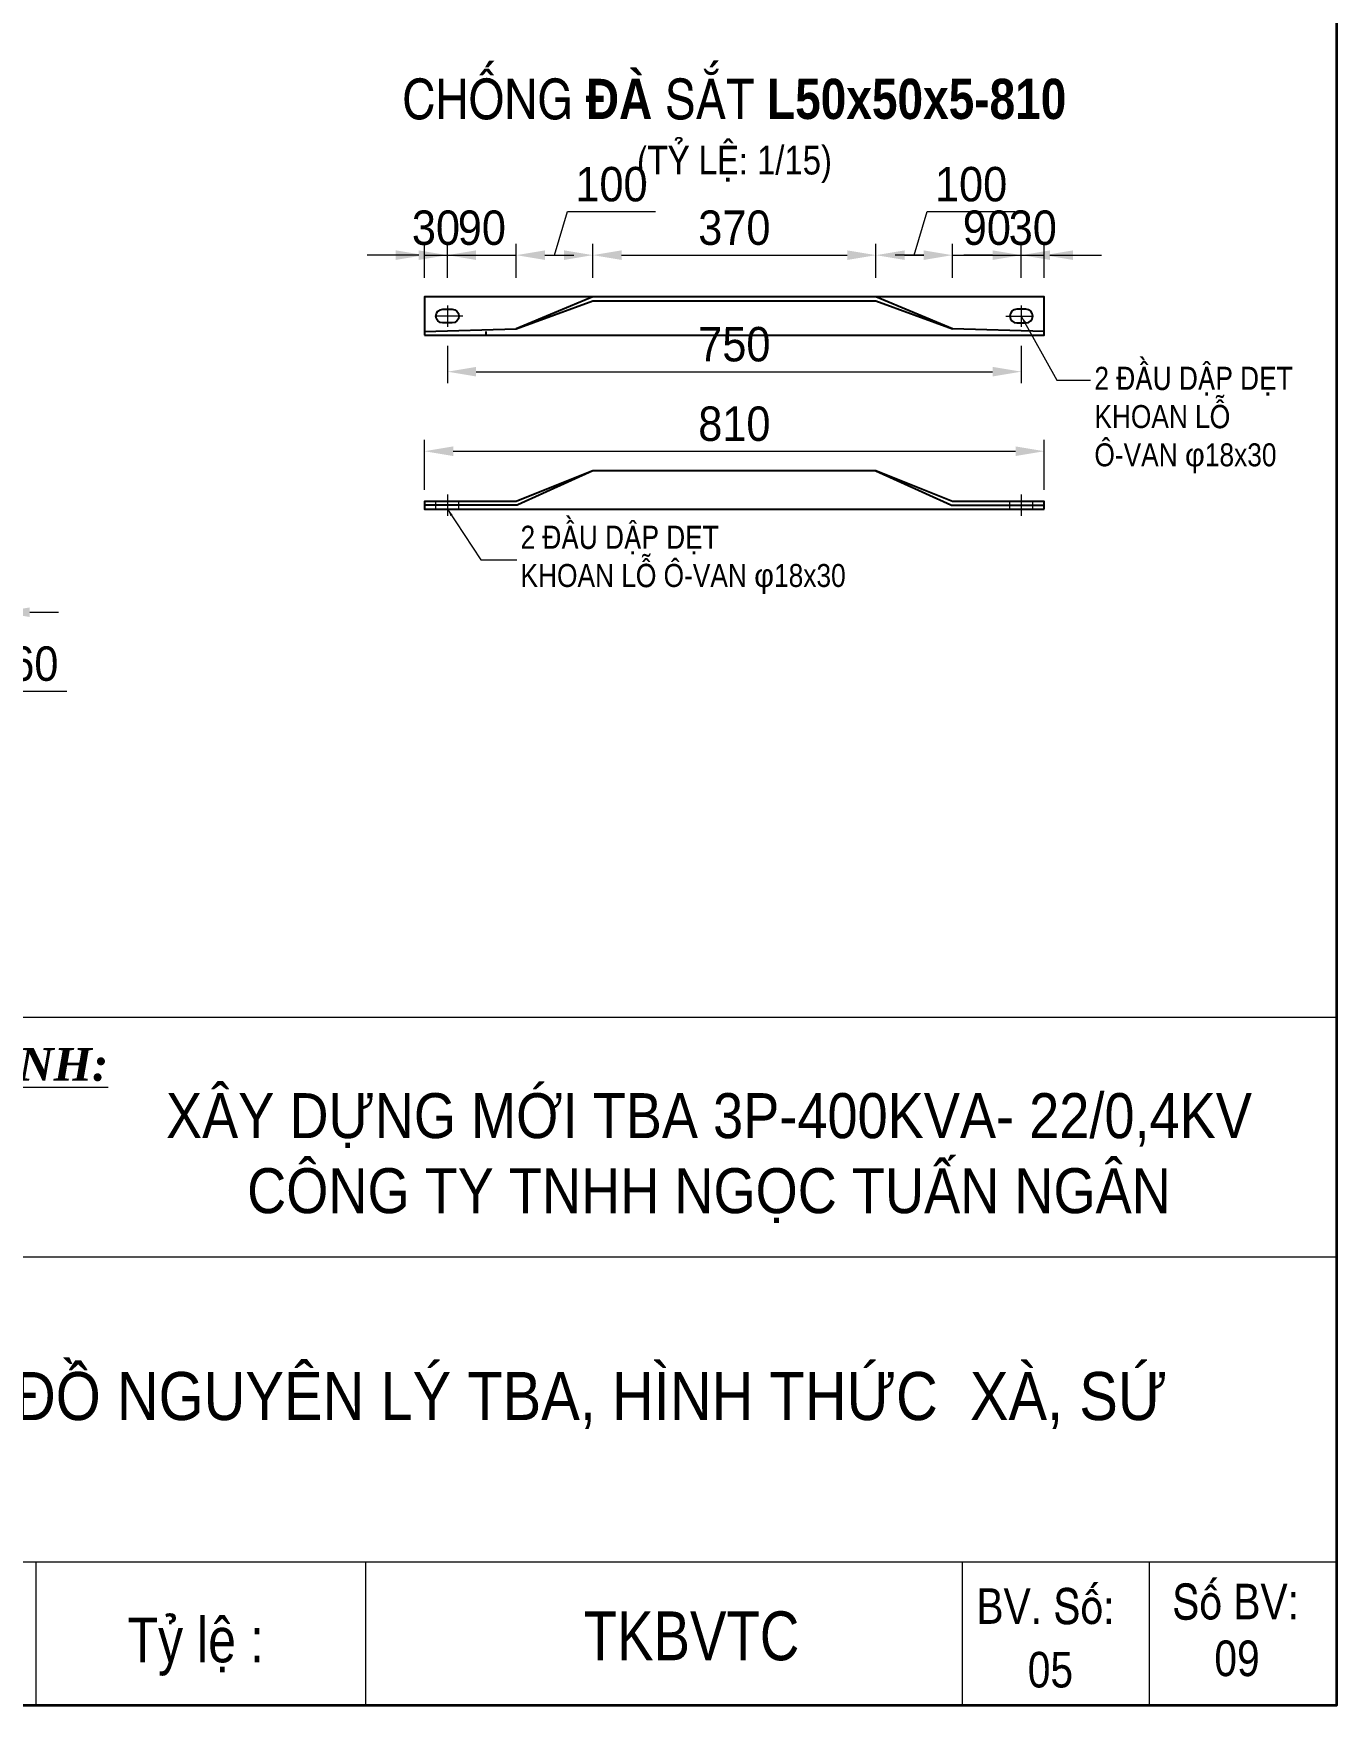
# Model space of a CAD drawing. Header units: millimetres. Extents: x -23083795 to 376618, y 113268 to 3804440.
# Drawn here: x 284347 to 287753, y 114480 to 118851 of the extents above; entities that cross this region are included whole.
import ezdxf
from ezdxf.enums import TextEntityAlignment as Align

# ---------------------------------------------------------------- set-up
doc = ezdxf.new("R2010")
doc.units = ezdxf.units.MM
doc.header["$LTSCALE"] = 6
doc.linetypes.add('ACAD_ISO10W100', pattern=[18, 12, -3, 0, -3])
doc.linetypes.add('HIDDEN2', pattern=[4.7625, 3.175, -1.5875])
for name, color, linetype, lineweight in [('DIM', 4, 'Continuous', 13), ('HTDLXDM', 220, 'Continuous', 30), ('Khung', 7, 'Continuous', 20), ('Netcoban', 4, 'Continuous', 25), ('Netkhuat2', 3, 'HIDDEN2', 15), ('netlonkhungten', 32, 'Continuous', 35), ('Nettim', 1, 'ACAD_ISO10W100', 5), ('Text', 7, 'Continuous', 13)]:
    doc.layers.add(name, color=color, linetype=linetype, lineweight=lineweight)
doc.styles.add('ktenBCKT_6o$0$VN', font='arial.ttf')
doc.styles.get("Standard").update_dxf_attribs({"font": 'VHELVCN_1.TTF', "height": 60})
doc.styles.add('VN', font='VHELVEN_0.TTF')
doc.styles.add('VNI-HELVE', font='VHELVEN_0.TTF', dxfattribs={"width": 0.9})
doc.styles.add('Vni-helvecondense', font='VHELVCN_1.TTF')
doc.styles.add('VNI-Time', font='VTIMESN_1.TTF', dxfattribs={"width": 0.9})
doc.dimstyles.new('D50', dxfattribs={"dimtxt": 60, "dimasz": 75, "dimexe": 30, "dimexo": 50, "dimgap": 25, "dimtad": 1, "dimdec": 0, "dimdsep": 46, "dimtxsty": 'VNI-HELVE', "dimcen": 0, "dimclrd": 256, "dimclre": 256, "dimclrt": 7, "dimadec": 0, "dimazin": 0, "dimtfac": 1, "dimtdec": 0, "dimtmove": 1, "dimatfit": 3, "dimfxl": 1, "dimtolj": 1, "dimtzin": 0, "dimlwd": -1, "dimlwe": -1, "dimarcsym": 0})
doc.dimstyles.new('ISO-30', dxfattribs={"dimtxt": 60, "dimasz": 20, "dimexe": 20, "dimexo": 20, "dimgap": 10, "dimtad": 1, "dimtoh": 1, "dimdec": 0, "dimrnd": 1, "dimtxsty": 'Standard', "dimcen": 25, "dimclrd": 7, "dimclre": 7, "dimadec": 0, "dimazin": 0, "dimtfac": 1, "dimtdec": 0, "dimtmove": 0, "dimatfit": 3, "dimfxl": 1, "dimlwd": 0, "dimlwe": 0, "dimarcsym": 0})

# ---------------------------------------------------------------- blocks, each defined once
blk = doc.blocks.new('*D124')
at = {"layer": 'Defpoints', "color": 0}
for p in [(286988.7, 118271.5), (286928.7, 118162.2), (286988.7, 118162.2)]:
    blk.add_point(p, dxfattribs=at)
at = {"layer": 'DIM'}
for p, q in [((286928.7, 118212.2), (286928.7, 118301.5)), ((286988.7, 118212.2), (286988.7, 118301.5)), ((286853.7, 118271.5), (286778.7, 118271.5)), ((286928.7, 118271.5), (286988.7, 118271.5)), ((287063.7, 118271.5), (287138.7, 118271.5))]:
    blk.add_line(p, q, dxfattribs=at)
for points in [[(286853.7, 118284), (286853.7, 118259), (286928.7, 118271.5)], [(287063.7, 118284), (287063.7, 118259), (286988.7, 118271.5)]]:
    blk.add_solid(points, dxfattribs=at)
at = {"layer": 'DIM', "color": 7, "insert": (286958.7, 118342.7), "char_height": 90, "attachment_point": 5, "style": 'VNI-HELVE'}
blk.add_mtext('\\A1;30', dxfattribs=at)
blk = doc.blocks.new('*D125')
at = {"layer": 'Defpoints', "color": 0}
for p in [(286928.7, 118271.5), (286748.7, 118162.2), (286928.7, 118162.2)]:
    blk.add_point(p, dxfattribs=at)
at = {"layer": 'DIM'}
for p, q in [((286748.7, 118212.2), (286748.7, 118301.5)), ((286928.7, 118212.2), (286928.7, 118301.5)), ((286673.7, 118271.5), (286598.7, 118271.5)), ((286748.7, 118271.5), (286928.7, 118271.5)), ((287003.7, 118271.5), (287078.7, 118271.5))]:
    blk.add_line(p, q, dxfattribs=at)
for points in [[(286673.7, 118284), (286673.7, 118259), (286748.7, 118271.5)], [(287003.7, 118284), (287003.7, 118259), (286928.7, 118271.5)]]:
    blk.add_solid(points, dxfattribs=at)
at = {"layer": 'DIM', "color": 7, "insert": (286838.7, 118342.7), "char_height": 90, "attachment_point": 5, "style": 'VNI-HELVE'}
blk.add_mtext('\\A1;90', dxfattribs=at)
blk = doc.blocks.new('*D126')
at = {"layer": 'Defpoints', "color": 0}
for p in [(286548.7, 118271.5), (285808.7, 118162.2), (286548.7, 118162.2)]:
    blk.add_point(p, dxfattribs=at)
at = {"layer": 'DIM'}
for p, q in [((285808.7, 118212.2), (285808.7, 118301.5)), ((286548.7, 118212.2), (286548.7, 118301.5)), ((285883.7, 118271.5), (286473.7, 118271.5))]:
    blk.add_line(p, q, dxfattribs=at)
for points in [[(285883.7, 118284), (285883.7, 118259), (285808.7, 118271.5)], [(286473.7, 118284), (286473.7, 118259), (286548.7, 118271.5)]]:
    blk.add_solid(points, dxfattribs=at)
at = {"layer": 'DIM', "color": 7, "insert": (286178.7, 118342.7), "char_height": 90, "attachment_point": 5, "style": 'VNI-HELVE'}
blk.add_mtext('\\A1;370', dxfattribs=at)
blk = doc.blocks.new('*D127')
at = {"layer": 'Defpoints', "color": 0}
for p in [(285808.7, 118271.5), (285608.7, 118162.2), (285808.7, 118162.2)]:
    blk.add_point(p, dxfattribs=at)
at = {"layer": 'DIM'}
for p, q in [((285708.7, 118271.5), (285742.8, 118385.2)), ((285742.8, 118385.2), (285972.2, 118385.2)), ((285608.7, 118212.2), (285608.7, 118301.5)), ((285808.7, 118212.2), (285808.7, 118301.5)), ((285683.7, 118271.5), (285733.7, 118271.5))]:
    blk.add_line(p, q, dxfattribs=at)
for points in [[(285683.7, 118284), (285683.7, 118259), (285608.7, 118271.5)], [(285733.7, 118284), (285733.7, 118259), (285808.7, 118271.5)]]:
    blk.add_solid(points, dxfattribs=at)
at = {"layer": 'DIM', "color": 7, "insert": (285857.5, 118456.5), "char_height": 90, "attachment_point": 5, "style": 'VNI-HELVE'}
blk.add_mtext('\\A1;100', dxfattribs=at)
blk = doc.blocks.new('*D128')
at = {"layer": 'Defpoints', "color": 0}
for p in [(286748.7, 118271.5), (286548.7, 118162.2), (286748.7, 118162.2)]:
    blk.add_point(p, dxfattribs=at)
at = {"layer": 'DIM'}
for p, q in [((286648.7, 118271.5), (286682.8, 118385.2)), ((286682.8, 118385.2), (286912.2, 118385.2)), ((286548.7, 118212.2), (286548.7, 118301.5)), ((286748.7, 118212.2), (286748.7, 118301.5)), ((286623.7, 118271.5), (286673.7, 118271.5))]:
    blk.add_line(p, q, dxfattribs=at)
for points in [[(286623.7, 118284), (286623.7, 118259), (286548.7, 118271.5)], [(286673.7, 118284), (286673.7, 118259), (286748.7, 118271.5)]]:
    blk.add_solid(points, dxfattribs=at)
at = {"layer": 'DIM', "color": 7, "insert": (286797.5, 118456.5), "char_height": 90, "attachment_point": 5, "style": 'VNI-HELVE'}
blk.add_mtext('\\A1;100', dxfattribs=at)
blk = doc.blocks.new('*D129')
at = {"layer": 'Defpoints', "color": 0}
for p in [(285428.7, 118271.5), (285368.7, 118162.2), (285428.7, 118162.2)]:
    blk.add_point(p, dxfattribs=at)
at = {"layer": 'DIM'}
for p, q in [((285368.7, 118212.2), (285368.7, 118301.5)), ((285428.7, 118212.2), (285428.7, 118301.5)), ((285293.7, 118271.5), (285218.7, 118271.5)), ((285368.7, 118271.5), (285428.7, 118271.5)), ((285503.7, 118271.5), (285578.7, 118271.5))]:
    blk.add_line(p, q, dxfattribs=at)
for points in [[(285293.7, 118284), (285293.7, 118259), (285368.7, 118271.5)], [(285503.7, 118284), (285503.7, 118259), (285428.7, 118271.5)]]:
    blk.add_solid(points, dxfattribs=at)
at = {"layer": 'DIM', "color": 7, "insert": (285398.7, 118342.7), "char_height": 90, "attachment_point": 5, "style": 'VNI-HELVE'}
blk.add_mtext('\\A1;30', dxfattribs=at)
blk = doc.blocks.new('*D130')
at = {"layer": 'Defpoints', "color": 0}
for p in [(285608.7, 118271.5), (285428.7, 118162.2), (285608.7, 118162.2)]:
    blk.add_point(p, dxfattribs=at)
at = {"layer": 'DIM'}
for p, q in [((285428.7, 118212.2), (285428.7, 118301.5)), ((285608.7, 118212.2), (285608.7, 118301.5)), ((285353.7, 118271.5), (285278.7, 118271.5)), ((285428.7, 118271.5), (285608.7, 118271.5)), ((285683.7, 118271.5), (285758.7, 118271.5))]:
    blk.add_line(p, q, dxfattribs=at)
for points in [[(285353.7, 118284), (285353.7, 118259), (285428.7, 118271.5)], [(285683.7, 118284), (285683.7, 118259), (285608.7, 118271.5)]]:
    blk.add_solid(points, dxfattribs=at)
at = {"layer": 'DIM', "color": 7, "insert": (285518.7, 118342.7), "char_height": 90, "attachment_point": 5, "style": 'VNI-HELVE'}
blk.add_mtext('\\A1;90', dxfattribs=at)
blk = doc.blocks.new('*D131')
at = {"layer": 'Defpoints', "color": 0}
for p in [(286988.7, 117759), (285368.7, 117607.7), (286988.7, 117607.7)]:
    blk.add_point(p, dxfattribs=at)
at = {"layer": 'DIM'}
for p, q in [((285368.7, 117657.7), (285368.7, 117789)), ((285443.7, 117759), (286913.7, 117759)), ((286988.7, 117657.7), (286988.7, 117789))]:
    blk.add_line(p, q, dxfattribs=at)
for points in [[(285443.7, 117771.5), (285443.7, 117746.5), (285368.7, 117759)], [(286913.7, 117771.5), (286913.7, 117746.5), (286988.7, 117759)]]:
    blk.add_solid(points, dxfattribs=at)
at = {"layer": 'DIM', "color": 7, "insert": (286178.7, 117830.3), "char_height": 90, "attachment_point": 5, "style": 'VNI-HELVE'}
blk.add_mtext('\\A1;810', dxfattribs=at)
blk = doc.blocks.new('*D132')
at = {"layer": 'Defpoints', "color": 0}
for p in [(285428.7, 118084.2), (286928.7, 118084.2), (286928.7, 117966.9)]:
    blk.add_point(p, dxfattribs=at)
at = {"layer": 'DIM'}
for p, q in [((285428.7, 118034.2), (285428.7, 117936.9)), ((286928.7, 118034.2), (286928.7, 117936.9)), ((285503.7, 117966.9), (286853.7, 117966.9))]:
    blk.add_line(p, q, dxfattribs=at)
for points in [[(285503.7, 117979.4), (285503.7, 117954.4), (285428.7, 117966.9)], [(286853.7, 117979.4), (286853.7, 117954.4), (286928.7, 117966.9)]]:
    blk.add_solid(points, dxfattribs=at)
at = {"layer": 'DIM', "color": 7, "insert": (286178.7, 118038.2), "char_height": 90, "attachment_point": 5, "style": 'VNI-HELVE'}
blk.add_mtext('\\A1;750', dxfattribs=at)
blk = doc.blocks.new('*D141')
at = {"layer": 'Defpoints', "color": 0}
for p in [(284141.9, 117502), (284261.9, 117502), (284261.9, 117338.2)]:
    blk.add_point(p, dxfattribs=at)
at = {"layer": 'DIM'}
for p, q in [((284141.9, 117452), (284141.9, 117308.2)), ((284261.9, 117452), (284261.9, 117308.2)), ((284066.9, 117338.2), (283991.9, 117338.2)), ((284141.9, 117338.2), (284261.9, 117338.2)), ((284141.9, 117338.2), (284261.9, 117338.2)), ((284201.9, 117338.2), (284263.8, 117131.9)), ((284336.9, 117338.2), (284411.9, 117338.2)), ((284263.8, 117131.9), (284434.3, 117131.9))]:
    blk.add_line(p, q, dxfattribs=at)
for points in [[(284066.9, 117350.7), (284066.9, 117325.7), (284141.9, 117338.2)], [(284336.9, 117350.7), (284336.9, 117325.7), (284261.9, 117338.2)]]:
    blk.add_solid(points, dxfattribs=at)
at = {"layer": 'DIM', "color": 7, "insert": (284349, 117203.2), "char_height": 90, "attachment_point": 5, "style": 'VNI-HELVE'}
blk.add_mtext('\\A1;60', dxfattribs=at)

msp = doc.modelspace()

# ---------------------------------------------------------------- linework, layer by layer
at = {"layer": 'Khung'}
for points in [[(287752.76092, 114480.26342), (287752.76092, 116278.6908), (280501.52527, 116278.6908), (280501.52527, 114480.26342)], [(280501.52527, 115653.53061), (287752.76092, 115653.53061)], [(280510.62123, 114856.38174), (287752.76092, 114856.38174)], [(284352.5007, 114856.38174), (284352.5007, 114480.26342)], [(285214.3195, 114856.38174), (285214.3195, 114480.26342)], [(286774.30488, 114856.38174), (286774.30488, 114480.26342)], [(287262.53351, 114856.38174), (287262.53351, 114480.26342)], [(280501.52527, 114480.26342), (287752.76092, 114480.26342)]]:
    msp.add_lwpolyline(points, dxfattribs=at)
at = {"layer": 'Netcoban'}
for p, q in [((285368.72188, 118072.21762), (285608.72188, 118078.92495)), ((285530.24308, 118062.21762), (285530.24308, 118072.21762)), ((286988.72188, 118072.21762), (286748.72188, 118078.92495))]:
    msp.add_line(p, q, dxfattribs=at)
msp.add_lwpolyline([(285368.72188, 118062.21762), (286988.72188, 118062.21762), (286988.72188, 118162.21762), (285368.72188, 118162.21762)], close=True, dxfattribs=at)
msp.add_lwpolyline([(285808.72188, 118162.21762), (285608.72188, 118078.92495), (285808.72188, 118152.21762), (286548.72188, 118152.21762), (286748.72188, 118078.92495), (286548.72188, 118162.21762)], dxfattribs=at)
for points in [[(285440.72188, 118130.21762, -1), (285440.72188, 118094.21762), (285416.72188, 118094.21762, -1), (285416.72188, 118130.21762), (285440.72188, 118130.21762)], [(286916.72188, 118130.21762, 1), (286916.72188, 118094.21762), (286940.72188, 118094.21762, 1), (286940.72188, 118130.21762), (286916.72188, 118130.21762)], [(285808.72188, 117707.74155), (285612.86282, 117618.63921, -0.1071439224), (285608.72188, 117617.74155), (285368.72188, 117617.74155)], [(286988.72188, 117607.74155), (286988.72188, 117627.74155), (286748.72188, 117627.74155), (286548.72188, 117707.74155), (285808.72188, 117707.74155), (285610.50996, 117628.45678, -0.0954145724), (285606.79606, 117627.74155), (285368.72188, 117627.74155), (285368.72188, 117607.74155), (286988.72188, 117607.74155)], [(286548.72188, 117707.74155), (286744.58094, 117618.63921, 0.1071439224), (286748.72188, 117617.74155), (286988.72188, 117617.74155)]]:
    msp.add_lwpolyline(points, format="xyb", dxfattribs=at)
at = {"layer": 'Netkhuat2'}
for p, q in [((285398.72188, 117607.74155), (285398.72188, 117627.74155)), ((285458.72188, 117607.74155), (285458.72188, 117627.74155)), ((286898.72188, 117607.74155), (286898.72188, 117627.74155)), ((286958.72188, 117607.74155), (286958.72188, 117627.74155))]:
    msp.add_line(p, q, dxfattribs=at)
at = {"layer": 'netlonkhungten'}
msp.add_lwpolyline([(269891.2316, 127418.98101), (287752.76092, 127418.98101), (287752.76092, 114480.26342), (269891.2316, 114480.26342)], close=True, dxfattribs=at)
at = {"layer": 'Nettim'}
for p, q in [((285468.72188, 118112.21762), (285388.72188, 118112.21762)), ((285428.72188, 118140.21762), (285428.72188, 118084.21762)), ((286888.72188, 118112.21762), (286968.72188, 118112.21762)), ((286928.72188, 118140.21762), (286928.72188, 118084.21762)), ((285428.72188, 117645.74155), (285428.72188, 117589.74155)), ((286928.72188, 117645.74155), (286928.72188, 117589.74155))]:
    msp.add_line(p, q, dxfattribs=at)

# ---------------------------------------------------------------- texts
at = {"layer": 'HTDLXDM', "attachment_point": 2, "style": 'VNI-Time'}
for s, insert, char_height, width in [('XAÂY DÖÏNG MÔÙI TBA 3P-400KVA- 22/0,4KV\\PCOÂNG TY TNHH NGOÏC TUAÁN NGAÂN', (286112.33738, 116081.02648), 117.6207934, 4535.5318832), ('SÔ ÑOÀ NGUYEÂN LYÙ TBA, HÌNH THÖÙC  XAØ, SÖÙ', (285666.69532, 115352.17422), 125.660364, 4845.5427886)]:
    msp.add_mtext(s, dxfattribs=dict(at, insert=insert, char_height=char_height, width=width))
at = {"layer": 'Netcoban', "insert": (286178.72188, 118596.16375), "char_height": 105, "width": 2489.7102856, "attachment_point": 5}
msp.add_mtext('{\\fVNI-Helve-Condense|b1|i0|c0|p2;CHOÁNG ÑAØ SAÉT L50x50x5-810 \\P\\fVNI-Helve-Condense|b0|i0|c0|p2;\\H0.7143x;(TYÛ LEÄ: 1/15)}', dxfattribs=at)
at = {"layer": 'Netcoban', "char_height": 60}
for s, insert, attachment_point in [('2 ÑAÀU DAÄP DEÏT\\PKHOAN LOÃ \\POÂ-VAN {\\fSymbol|b0|i0|c2|p16;f}18x30', (287119.76888, 117979.62848), 1), ('2 ÑAÀU DAÄP DEÏT\\PKHOAN LOÃ OÂ-VAN {\\fSymbol|b0|i0|c2|p16;\\C7;f}18x30', (285619.76888, 117475.15241), 4)]:
    msp.add_mtext(s, dxfattribs=dict(at, insert=insert, attachment_point=attachment_point))
at = {"layer": 'Text', "style": 'Vni-helvecondense'}
for s, p in [('BV. Soá: ', (286811.36367, 114693.8573)), (' Soá BV: ', (287293.84643, 114705.64543))]:
    msp.add_text(s, height=92.978439, dxfattribs=at).set_placement(p)
for s, p in [('09', (287492.64935, 114557.27994)), ('05', (287004.85313, 114527.58041))]:
    msp.add_text(s, height=92.978439, dxfattribs=at).set_placement(p, align=Align.CENTER)
at = {"layer": 'Text'}
for s, insert, char_height, width, attachment_point, style in [('{\\fTimes New Roman|b1|i1|c0|p18;\\LCÔNG TRÌNH: }', (284118.55875, 116155.45367), 85.2342627, 3720.5024106, 5, 'ktenBCKT_6o$0$VN'), ('{\\fArial|b0|i0|c238|p34;\\W0.8;T\\fArial|b0|i0|c0|p34;ỷ lệ : }', (284592.33669, 114634.1495), 117.1971112, 1307.697893, 4, 'VN'), ('{\\W0.8;TKBVTC}', (285784.85746, 114661.56736), 127.851394, 1188.8162663, 4, 'VN')]:
    msp.add_mtext(s, dxfattribs=dict(at, insert=insert, char_height=char_height, width=width, attachment_point=attachment_point, style=style))

# ---------------------------------------------------------------- dimensions: what is measured, and where the dimension line sits
at = {"layer": 'DIM'}
for base, p1, p2, text, picture, middle in [((285808.72188, 118271.49559), (285608.72188, 118162.21762), (285808.72188, 118162.21762), '100', '*D127', (285767.84792, 118456.50255)), ((286748.72188, 118271.49559), (286548.72188, 118162.21762), (286748.72188, 118162.21762), '100', '*D128', (286707.84792, 118456.50255)), ((285608.72188, 118271.49559), (285428.72188, 118162.21762), (285608.72188, 118162.21762), '90', '*D130', (285518.72188, 118342.74907)), ((286548.72188, 118271.49559), (285808.72188, 118162.21762), (286548.72188, 118162.21762), '370', '*D126', (286178.72188, 118342.74907)), ((286928.72188, 118271.49559), (286748.72188, 118162.21762), (286928.72188, 118162.21762), '90', '*D125', (286838.72188, 118342.74907)), ((286928.72188, 117966.91086), (285428.72188, 118084.21762), (286928.72188, 118084.21762), '750', '*D132', (286178.72188, 118038.16434)), ((286988.72188, 117759.02269), (285368.72188, 117607.74155), (286988.72188, 117607.74155), '810', '*D131', (286178.72188, 117830.27617)), ((284261.89237, 117338.18228), (284141.89237, 117501.95922), (284261.89237, 117501.95922), '60', '*D141', (284288.77051, 117203.17532))]:
    dim = msp.add_linear_dim(base=base, p1=p1, p2=p2, text=text, dimstyle='D50', override={"dimtxt": 90}, dxfattribs=at)
    dim.commit()
    dim.dimension.update_dxf_attribs({"geometry": picture, "text_midpoint": middle})
for base, p1, p2, picture, middle in [((285428.72188, 118271.49559), (285368.72188, 118162.21762), (285428.72188, 118162.21762), '*D129', (285398.72188, 118271.49559)), ((286988.72188, 118271.49559), (286928.72188, 118162.21762), (286988.72188, 118162.21762), '*D124', (286958.72188, 118271.49559))]:
    dim = msp.add_linear_dim(base=base, p1=p1, p2=p2, text='30', dimstyle='D50', override={"dimtxt": 90}, dxfattribs=at)
    dim.commit()
    dim.dimension.update_dxf_attribs({"geometry": picture, "text_midpoint": middle, "dimtype": 160})

# ---------------------------------------------------------------- leaders
at = {"layer": 'Netcoban'}
msp.add_leader([(286928.72188, 118112.21762), (287021.44791, 117944.62848), (287109.76888, 117944.62848)], dimstyle='ISO-30', override={"dimgap": 10, "dimtad": 0}, dxfattribs=at)
at = {"layer": 'Netcoban', "annotation_type": 0, "has_hookline": 1, "hookline_direction": 0, "text_width": 852.55717}
msp.add_leader([(285428.72188, 117607.74155), (285515.96683, 117475.15241), (285609.76888, 117475.15241)], dimstyle='ISO-30', override={"dimgap": 10, "dimtad": 0}, dxfattribs=at)

doc.saveas('drawing.dxf')
